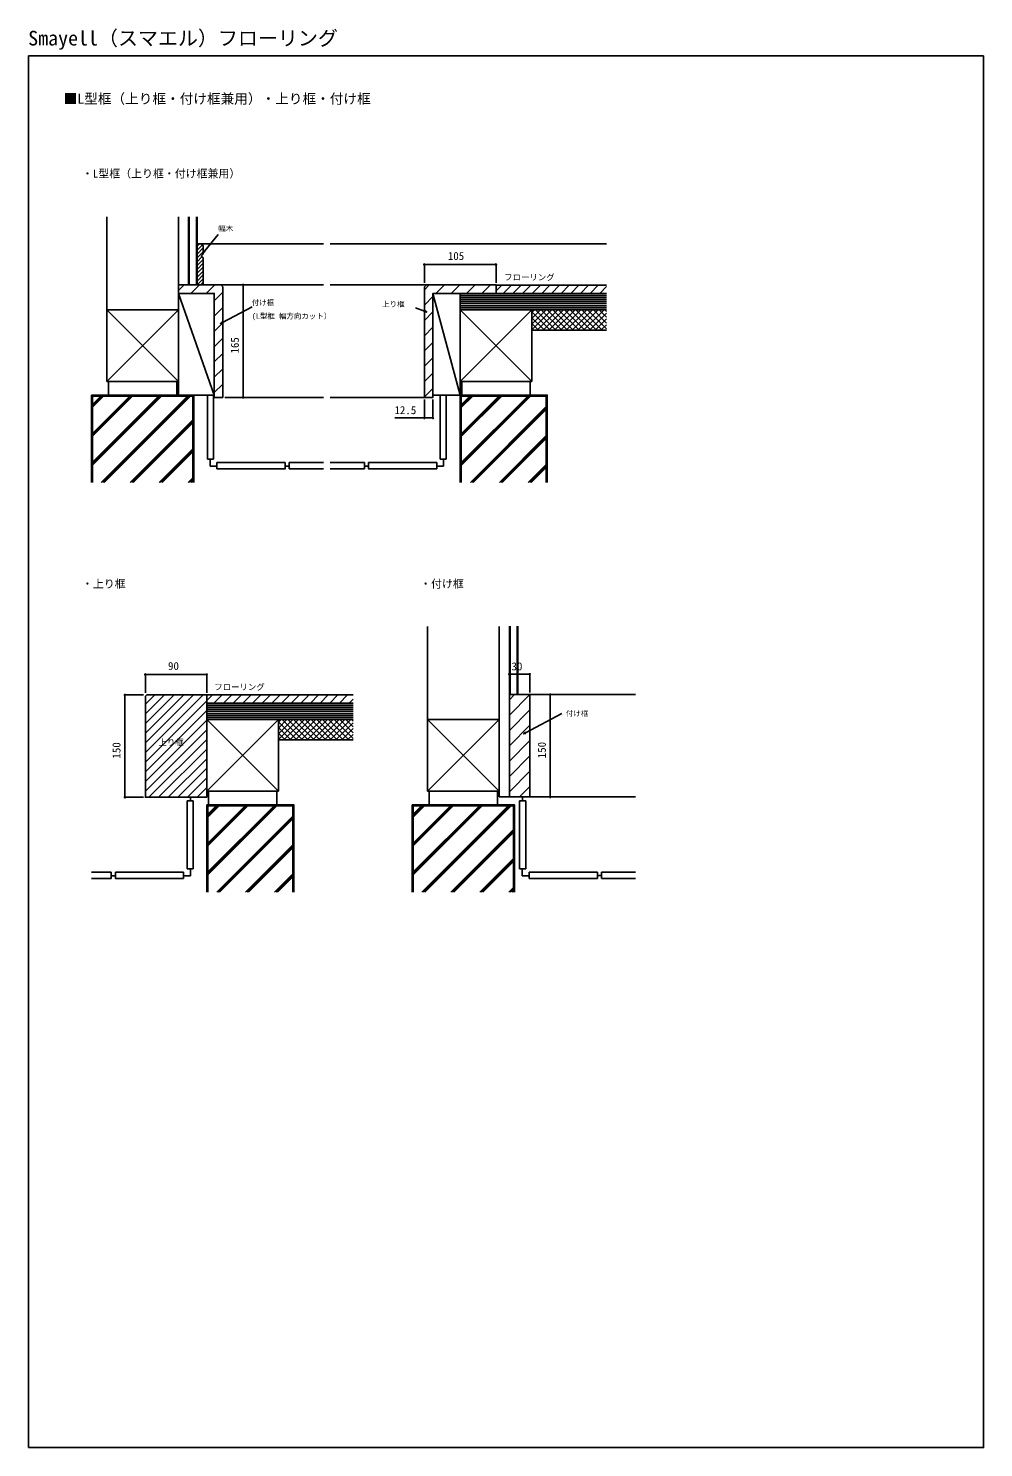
# Model space of a CAD drawing. Units: millimetres, scale not verified. Extents: x -700 to 700, y -1043 to 1038.
import ezdxf
from ezdxf.enums import TextEntityAlignment as Align

# ---------------------------------------------------------------- set-up
doc = ezdxf.new("R2010")
doc.units = ezdxf.units.MM
doc.header["$LTSCALE"] = 6
for name, color, linetype in [('0-1_USER1', 3, 'Continuous'), ('0-2_YKK_11', 7, 'Continuous'), ('0-3_YKK_D', 6, 'Continuous'), ('0-4_YKK_ZWAK', 7, 'Continuous'), ('0-5_YSS_K', 3, 'Continuous'), ('0-6_YSS_KE', 3, 'Continuous')]:
    doc.layers.add(name, color=color, linetype=linetype)
doc.styles.add('ＭＳ ゴシック', font='')
doc.styles.get('ＭＳ ゴシック').set_extended_font_data('MS Gothic')

msp = doc.modelspace()

# ---------------------------------------------------------------- linework, layer by layer
at = {"layer": '0-2_YKK_11'}
for p, q in [((-479.916, 653.378), (-471.561, 661.733)), ((-461.61, 649.233), (-449.11, 661.733)), ((-439.16, 649.233), (-426.66, 661.733)), ((-427.416, 638.526), (-414.916, 651.026)), ((-119.416, 654.667), (-112.351, 661.733)), ((-102.4, 649.233), (-89.9, 661.733)), ((-79.949, 649.233), (-67.449, 661.733)), ((-57.499, 649.233), (-44.999, 661.733)), ((-35.048, 649.233), (-22.548, 661.733)), ((-427.416, 616.075), (-414.916, 628.575)), ((-119.416, 632.217), (-106.916, 644.717)), ((-427.416, 593.625), (-414.916, 606.125)), ((-119.416, 609.766), (-106.916, 622.266)), ((-427.416, 571.174), (-414.916, 583.674)), ((-119.416, 587.316), (-106.916, 599.816)), ((-119.416, 564.865), (-106.916, 577.365)), ((-427.416, 548.723), (-414.916, 561.223)), ((-119.416, 542.414), (-106.916, 554.914)), ((-427.416, 526.273), (-414.916, 538.773)), ((-119.416, 519.964), (-106.916, 532.464)), ((-427.416, 503.822), (-414.916, 516.322)), ((-119.416, 497.513), (-106.916, 510.013)), ((-443.869, 60.684), (-528.305, -23.752)), ((-458.011, 60.684), (-528.305, -9.61)), ((-472.153, 60.684), (-528.305, 4.532)), ((-486.295, 60.684), (-528.305, 18.674)), ((-500.437, 60.684), (-528.305, 32.816)), ((-514.58, 60.684), (-528.305, 46.958)), ((-438.305, 52.106), (-528.305, -37.894)), ((5.103, -88.816), (5.103, 61.184)), ((5.103, 53.587), (12.701, 61.184)), ((5.103, 31.136), (34.627, 60.66)), ((-438.305, 37.964), (-528.305, -52.036)), ((-438.305, 23.821), (-528.305, -66.179)), ((5.103, 8.686), (35.103, 38.686)), ((-438.305, 9.679), (-528.305, -80.321)), ((5.103, -13.765), (35.103, 16.235)), ((-438.305, -4.463), (-523.158, -89.316)), ((-438.305, -18.605), (-509.016, -89.316)), ((5.103, -36.216), (35.103, -6.216)), ((-438.305, -32.747), (-494.874, -89.316)), ((5.103, -58.666), (35.103, -28.666)), ((-438.305, -46.889), (-480.732, -89.316)), ((-438.305, -61.031), (-466.59, -89.316)), ((5.103, -81.117), (35.103, -51.117)), ((-438.305, -75.174), (-452.448, -89.316)), ((19.855, -88.816), (35.103, -73.567))]:
    msp.add_line(p, q, dxfattribs=at)
for points in [[(-414.916, 658.733), (-414.916, 496.733), (-427.416, 496.733), (-427.416, 649.233), (-479.916, 649.233), (-479.916, 661.733), (-417.916, 661.733)], [(-119.416, 658.733), (-119.416, 496.733), (-106.916, 496.733), (-106.916, 649.233), (-14.416, 649.233), (-14.416, 661.733), (-116.416, 661.733)], [(-438.305, 60.684), (-438.305, -89.316), (-528.305, -89.316), (-528.305, 58.684), (-526.305, 60.684)]]:
    msp.add_lwpolyline(points, close=True, dxfattribs=at)
msp.add_lwpolyline([(5.103, 61.184), (34.103, 61.184), (35.103, 60.184), (35.103, -88.816), (5.103, -88.816)], dxfattribs=at)
at = {"layer": '0-3_YKK_D'}
for p, q in [((-119.416, 664.733), (-119.416, 692.733)), ((-119.416, 691.733), (-14.416, 691.733)), ((-14.416, 664.733), (-14.416, 692.733)), ((-411.916, 661.733), (-383.916, 661.733)), ((-384.916, 661.733), (-384.916, 496.733)), ((-411.916, 496.733), (-383.916, 496.733)), ((-119.416, 493.733), (-119.416, 465.733)), ((-106.916, 493.733), (-106.916, 465.733)), ((-528.305, 63.684), (-528.305, 91.684)), ((-528.305, 90.684), (-438.305, 90.684)), ((-438.305, 63.684), (-438.305, 91.684)), ((5.103, 64.184), (5.103, 92.184)), ((5.103, 91.184), (35.103, 91.184)), ((35.103, 64.184), (35.103, 92.184)), ((-531.305, 60.684), (-559.305, 60.684)), ((-558.305, 60.684), (-558.305, -89.316)), ((38.103, 61.184), (66.103, 61.184)), ((65.103, 61.184), (65.103, -88.816)), ((-531.305, -89.316), (-559.305, -89.316)), ((38.103, -88.816), (66.103, -88.816))]:
    msp.add_line(p, q, dxfattribs=at)
for points in [[(-443.417, 708.945), (-441.279, 711.589), (-421.707, 735.801)], [(-440.571, 711.017), (-443.417, 708.945), (-441.988, 712.162)], [(-418.431, 605.258), (-415.419, 606.837), (-371.696, 629.752)], [(-115.894, 621.971), (-119.07, 623.184), (-132.309, 628.243)], [(-414.996, 606.03), (-418.431, 605.258), (-415.842, 607.643)], [(-118.745, 624.036), (-115.894, 621.971), (-119.395, 622.333)], [(-106.916, 466.733), (-119.416, 466.733), (-162.816, 466.733)], [(26.011, 3.548), (29.012, 5.146), (82.162, 33.445)], [(29.441, 4.342), (26.011, 3.548), (28.584, 5.95)]]:
    msp.add_lwpolyline(points, dxfattribs=at)
for centre in [(-119.416, 691.733), (-14.416, 691.733), (-384.916, 661.733), (-384.916, 496.733), (-119.416, 466.733), (-106.916, 466.733), (-528.305, 90.684), (-438.305, 90.684), (5.103, 91.184), (35.103, 91.184), (-558.305, 60.684), (65.103, 61.184), (-558.305, -89.316), (65.103, -88.816)]:
    msp.add_circle(centre, 0.85, dxfattribs=at)
at = {"layer": '0-4_YKK_ZWAK'}
for q in [(-699.8, -1042.6), (700.2, 997.4)]:
    msp.add_line((-699.8, 997.4), q, dxfattribs=at)
msp.add_lwpolyline([(-699.8, -1042.6), (700.2, -1042.6), (700.2, 997.4)], dxfattribs=at)
at = {"layer": '0-5_YSS_K'}
for p, q in [((-584.916, 625.233), (-584.916, 761.332)), ((-479.916, 625.233), (-479.916, 761.332)), ((-463.916, 761.325), (-463.916, 661.733)), ((-453.417, 761.332), (-453.417, 661.74)), ((-267.416, 721.739), (-452.417, 721.741)), ((-452.417, 718.309), (-448.985, 721.74)), ((-452.417, 712.652), (-444.544, 720.524)), ((-452.417, 706.995), (-443.417, 715.995)), ((-452.417, 701.338), (-443.417, 710.338)), ((147.584, 721.733), (-257.416, 721.738)), ((-452.417, 695.682), (-445.391, 702.707)), ((-452.417, 690.025), (-443.417, 699.025)), ((-452.417, 684.368), (-443.417, 693.368)), ((-452.417, 678.711), (-443.417, 687.711)), ((-452.417, 673.054), (-443.417, 682.054)), ((-452.417, 667.397), (-443.417, 676.397)), ((-452.417, 661.74), (-443.417, 670.74)), ((-479.916, 661.733), (-464.916, 661.733)), ((-479.916, 649.233), (-427.416, 500.233)), ((-446.76, 661.74), (-443.417, 665.084)), ((-267.416, 661.733), (-417.916, 661.733)), ((-116.416, 661.733), (-257.416, 661.733)), ((-106.916, 649.233), (-66.916, 500.233)), ((147.584, 646.233), (-66.916, 646.233)), ((-14.416, 652.86), (-6.044, 661.233)), ((-3.902, 649.233), (8.098, 661.233)), ((10.241, 649.233), (22.241, 661.233)), ((24.383, 649.233), (36.383, 661.233)), ((38.525, 649.233), (50.525, 661.233)), ((52.667, 649.233), (64.667, 661.233)), ((66.809, 649.233), (78.809, 661.233)), ((80.951, 649.233), (92.951, 661.233)), ((95.093, 649.233), (107.093, 661.233)), ((109.236, 649.233), (121.236, 661.233)), ((123.378, 649.233), (135.378, 661.233)), ((137.52, 649.233), (147.584, 659.297)), ((-584.916, 625.233), (-479.916, 520.233)), ((-584.916, 520.233), (-479.916, 625.233)), ((147.584, 643.233), (-66.916, 643.233)), ((147.584, 640.233), (-66.916, 640.233)), ((147.584, 637.233), (-66.916, 637.233)), ((147.584, 634.233), (-66.916, 634.233)), ((147.584, 631.233), (-66.916, 631.233)), ((147.584, 628.233), (-66.916, 628.233)), ((-66.916, 625.233), (38.084, 520.233)), ((-66.916, 520.233), (38.084, 625.233)), ((38.084, 625.233), (147.584, 625.233)), ((38.084, 621.207), (42.11, 625.233)), ((38.084, 612.722), (50.595, 625.233)), ((38.084, 604.237), (59.08, 625.233)), ((38.084, 595.751), (67.566, 625.233)), ((73.382, 595.233), (43.382, 625.233)), ((46.051, 595.233), (76.051, 625.233)), ((81.867, 595.233), (51.867, 625.233)), ((54.536, 595.233), (84.536, 625.233)), ((90.352, 595.233), (60.352, 625.233)), ((63.021, 595.233), (93.021, 625.233)), ((98.838, 595.233), (68.838, 625.233)), ((71.507, 595.233), (101.507, 625.233)), ((107.323, 595.233), (77.323, 625.233)), ((79.992, 595.233), (109.992, 625.233)), ((115.808, 595.233), (85.808, 625.233)), ((88.477, 595.233), (118.477, 625.233)), ((124.293, 595.233), (94.293, 625.233)), ((96.962, 595.233), (126.962, 625.233)), ((132.779, 595.233), (102.779, 625.233)), ((105.448, 595.233), (135.448, 625.233)), ((141.264, 595.233), (111.264, 625.233)), ((113.933, 595.233), (143.933, 625.233)), ((147.584, 597.399), (119.749, 625.233)), ((147.584, 605.884), (128.235, 625.233)), ((147.584, 614.369), (136.72, 625.233)), ((147.584, 622.855), (145.205, 625.233)), ((64.896, 595.233), (38.084, 622.046)), ((56.411, 595.233), (38.084, 613.561)), ((47.926, 595.233), (38.084, 605.076)), ((122.418, 595.233), (147.584, 620.398)), ((130.904, 595.233), (147.584, 611.913)), ((139.389, 595.233), (147.584, 603.428)), ((39.441, 595.233), (38.084, 596.59)), ((38.084, 595.233), (147.584, 595.233)), ((-605.916, 399.586), (-506.769, 498.733)), ((-504.648, 498.733), (-605.916, 397.465)), ((-605.916, 439.891), (-547.074, 498.733)), ((-508.891, 498.733), (-605.916, 401.707)), ((-605.916, 372.233), (-605.916, 498.733)), ((-605.916, 442.012), (-549.196, 498.733)), ((-605.916, 498.733), (-458.916, 498.733)), ((-605.916, 444.134), (-551.317, 498.733)), ((-605.916, 482.318), (-589.501, 498.733)), ((-605.916, 484.439), (-591.622, 498.733)), ((-605.916, 486.56), (-593.743, 498.733)), ((-592.964, 372.233), (-466.464, 498.733)), ((-590.843, 372.233), (-464.343, 498.733)), ((-588.722, 372.233), (-462.222, 498.733)), ((-458.916, 498.733), (-458.916, 372.233)), ((-267.416, 496.733), (-387.416, 496.733)), ((-119.416, 496.733), (-257.416, 496.733)), ((-65.416, 399.086), (34.231, 498.733)), ((36.352, 498.733), (-65.416, 396.965)), ((-65.416, 439.391), (-6.074, 498.733)), ((32.109, 498.733), (-65.416, 401.207)), ((-65.416, 372.233), (-65.416, 498.733)), ((-65.416, 441.512), (-8.196, 498.733)), ((-65.416, 498.733), (59.084, 498.733)), ((-65.416, 443.634), (-10.317, 498.733)), ((-65.416, 481.818), (-48.501, 498.733)), ((-65.416, 483.939), (-50.622, 498.733)), ((-65.416, 486.06), (-52.743, 498.733)), ((-51.964, 372.233), (59.084, 483.281)), ((-49.843, 372.233), (59.084, 481.16)), ((-47.722, 372.233), (59.084, 479.038)), ((59.084, 498.733), (59.084, 372.233)), ((-550.538, 372.233), (-458.916, 463.855)), ((-548.416, 372.233), (-458.916, 461.733)), ((-546.295, 372.233), (-458.916, 459.612)), ((-9.538, 372.233), (59.084, 440.855)), ((-7.416, 372.233), (59.084, 438.733)), ((-508.111, 372.233), (-458.916, 421.428)), ((-505.99, 372.233), (-458.916, 419.307)), ((-503.869, 372.233), (-458.916, 417.185)), ((-5.295, 372.233), (59.084, 436.612)), ((32.889, 372.233), (59.084, 398.428)), ((35.01, 372.233), (59.084, 396.307)), ((-465.685, 372.233), (-458.916, 379.002)), ((-463.564, 372.233), (-458.916, 376.88)), ((-461.442, 372.233), (-458.916, 374.759)), ((37.131, 372.233), (59.084, 394.185)), ((-114.897, 24.684), (-114.897, 160.783)), ((-9.897, -88.816), (-9.897, 160.783)), ((6.103, 161.276), (6.103, 61.184)), ((16.603, 161.276), (16.603, 61.184)), ((5.103, 128.487), (5.103, 83.487)), ((-438.305, 52.312), (-429.933, 60.684)), ((-223.805, 45.684), (-438.305, 45.684)), ((-223.805, 42.684), (-438.305, 42.684)), ((-427.791, 48.684), (-415.791, 60.684)), ((-413.648, 48.684), (-401.648, 60.684)), ((-399.506, 48.684), (-387.506, 60.684)), ((-385.364, 48.684), (-373.364, 60.684)), ((-371.222, 48.684), (-359.222, 60.684)), ((-357.08, 48.684), (-345.08, 60.684)), ((-342.938, 48.684), (-330.938, 60.684)), ((-328.796, 48.684), (-316.796, 60.684)), ((-314.653, 48.684), (-302.653, 60.684)), ((-300.511, 48.684), (-288.511, 60.684)), ((-286.369, 48.684), (-274.369, 60.684)), ((-272.227, 48.684), (-260.227, 60.684)), ((-258.085, 48.684), (-246.085, 60.684)), ((-243.943, 48.684), (-231.943, 60.684)), ((-229.801, 48.684), (-223.805, 54.68)), ((26.603, 61.184), (26.603, 61.184)), ((-223.805, 39.684), (-438.305, 39.684)), ((-223.805, 36.684), (-438.305, 36.684)), ((-223.805, 33.684), (-438.305, 33.684)), ((-223.805, 30.684), (-438.305, 30.684)), ((-223.805, 27.684), (-438.305, 27.684)), ((-438.305, 24.684), (-333.305, -80.316)), ((-438.305, -80.316), (-333.305, 24.684)), ((-333.305, 24.684), (-223.805, 24.684)), ((-333.305, 20.658), (-329.279, 24.684)), ((-333.305, 12.173), (-320.794, 24.684)), ((-333.305, 3.688), (-312.309, 24.684)), ((-333.305, -4.798), (-303.823, 24.684)), ((-306.493, -5.316), (-333.305, 21.497)), ((-298.007, -5.316), (-328.007, 24.684)), ((-325.338, -5.316), (-295.338, 24.684)), ((-289.522, -5.316), (-319.522, 24.684)), ((-316.853, -5.316), (-286.853, 24.684)), ((-281.037, -5.316), (-311.037, 24.684)), ((-308.368, -5.316), (-278.368, 24.684)), ((-272.551, -5.316), (-302.551, 24.684)), ((-299.882, -5.316), (-269.882, 24.684)), ((-264.066, -5.316), (-294.066, 24.684)), ((-291.397, -5.316), (-261.397, 24.684)), ((-255.581, -5.316), (-285.581, 24.684)), ((-282.912, -5.316), (-252.912, 24.684)), ((-247.096, -5.316), (-277.096, 24.684)), ((-274.427, -5.316), (-244.427, 24.684)), ((-238.61, -5.316), (-268.61, 24.684)), ((-265.941, -5.316), (-235.941, 24.684)), ((-230.125, -5.316), (-260.125, 24.684)), ((-257.456, -5.316), (-227.456, 24.684)), ((-223.805, -3.15), (-251.64, 24.684)), ((-223.805, 5.335), (-243.154, 24.684)), ((-223.805, 13.821), (-234.669, 24.684)), ((-223.805, 22.306), (-226.184, 24.684)), ((-114.897, 24.684), (-9.897, -80.316)), ((-114.897, -80.316), (-9.897, 24.684)), ((-314.978, -5.316), (-333.305, 13.012)), ((-323.463, -5.316), (-333.305, 4.527)), ((-248.971, -5.316), (-223.805, 19.85)), ((-240.485, -5.316), (-223.805, 11.364)), ((-232, -5.316), (-223.805, 2.879)), ((-331.948, -5.316), (-333.305, -3.959)), ((-333.305, -5.316), (-223.805, -5.316)), ((-436.805, -200.963), (-337.658, -101.816)), ((-335.537, -101.816), (-436.805, -203.084)), ((-436.805, -160.658), (-377.963, -101.816)), ((-339.78, -101.816), (-436.805, -198.842)), ((-436.805, -228.316), (-436.805, -101.816)), ((-436.805, -158.536), (-380.085, -101.816)), ((-436.805, -101.816), (-312.305, -101.816)), ((-436.805, -156.415), (-382.206, -101.816)), ((-436.805, -118.231), (-420.39, -101.816)), ((-436.805, -116.11), (-422.511, -101.816)), ((-436.805, -113.989), (-424.632, -101.816)), ((-312.305, -101.816), (-312.305, -228.316)), ((-135.897, -200.963), (-36.749, -101.816)), ((-34.628, -101.816), (-135.897, -203.084)), ((-135.897, -160.658), (-77.055, -101.816)), ((-38.871, -101.816), (-135.897, -198.842)), ((-135.897, -228.316), (-135.897, -101.816)), ((-135.897, -158.536), (-79.176, -101.816)), ((-135.897, -101.816), (11.103, -101.816)), ((-135.897, -156.415), (-81.297, -101.816)), ((-135.897, -118.231), (-119.481, -101.816)), ((-135.897, -116.11), (-121.602, -101.816)), ((-135.897, -113.989), (-123.724, -101.816)), ((-122.944, -228.316), (3.556, -101.816)), ((-120.823, -228.316), (5.677, -101.816)), ((-118.702, -228.316), (7.798, -101.816)), ((5.103, -88.816), (-9.897, -88.816)), ((-9.897, -100.316), (5.103, -100.316)), ((11.103, -101.816), (11.103, -228.316)), ((-423.853, -228.316), (-312.305, -116.768)), ((-421.732, -228.316), (-312.305, -118.889)), ((-419.611, -228.316), (-312.305, -121.011)), ((-80.518, -228.316), (11.103, -136.694)), ((-78.397, -228.316), (11.103, -138.816)), ((-76.275, -228.316), (11.103, -140.937)), ((-381.427, -228.316), (-312.305, -159.194)), ((-379.305, -228.316), (-312.305, -161.316)), ((-377.184, -228.316), (-312.305, -163.437)), ((-38.092, -228.316), (11.103, -179.121)), ((-35.97, -228.316), (11.103, -181.242)), ((-33.849, -228.316), (11.103, -183.363)), ((-339, -228.316), (-312.305, -201.621)), ((-336.879, -228.316), (-312.305, -203.742)), ((-334.758, -228.316), (-312.305, -205.863)), ((4.335, -228.316), (11.103, -221.547)), ((6.456, -228.316), (11.103, -223.669)), ((8.577, -228.316), (11.103, -225.79))]:
    msp.add_line(p, q, dxfattribs=at)
msp.add_lwpolyline([(-66.916, 500.233), (-106.916, 500.233), (-106.916, 649.233), (-66.916, 649.233)], close=True, dxfattribs=at)
at = {"layer": '0-6_YSS_KE'}
for p, q in [((-464.916, 761.325), (-464.916, 661.233)), ((-452.417, 761.332), (-452.417, 661.74)), ((-443.417, 717.74), (-443.417, 706.74)), ((-447.416, 649.233), (-479.916, 649.233)), ((147.584, 649.233), (-66.916, 649.233)), ((-66.916, 625.233), (-66.916, 649.233)), ((-479.916, 520.233), (-479.916, 625.233)), ((-66.916, 625.233), (147.584, 625.233)), ((38.084, 520.233), (38.084, 625.233)), ((-584.916, 520.233), (-479.916, 520.233)), ((-582.416, 520.233), (-582.416, 500.233)), ((-582.416, 520.233), (-482.416, 520.233)), ((-482.416, 500.233), (-482.416, 520.233)), ((-66.916, 520.233), (38.084, 520.233)), ((-64.416, 520.233), (-64.416, 500.233)), ((-64.416, 520.233), (35.584, 520.233)), ((35.584, 500.233), (35.584, 520.233)), ((-607.416, 500.233), (-607.416, 372.233)), ((-482.416, 500.233), (-582.416, 500.233)), ((-437.416, 500.233), (-428.416, 500.233)), ((-437.416, 406.233), (-437.416, 500.233)), ((-428.416, 500.233), (-428.416, 406.233)), ((-87.416, 500.233), (-96.416, 500.233)), ((-96.416, 500.233), (-96.416, 406.233)), ((-87.416, 406.233), (-87.416, 500.233)), ((-66.916, 500.233), (-66.916, 372.233)), ((35.584, 500.233), (-64.416, 500.233)), ((-428.416, 406.233), (-437.416, 406.233)), ((-433.416, 396.233), (-433.416, 406.233)), ((-433.416, 396.233), (-423.416, 396.233)), ((-423.416, 401.233), (-323.416, 401.233)), ((-423.416, 401.233), (-423.416, 392.233)), ((-323.416, 396.233), (-317.416, 396.233)), ((-317.416, 401.233), (-267.416, 401.233)), ((-207.416, 401.233), (-257.416, 401.233)), ((-201.416, 396.233), (-207.416, 396.233)), ((-101.416, 401.233), (-201.416, 401.233)), ((-101.416, 401.233), (-101.416, 392.233)), ((-91.416, 396.233), (-101.416, 396.233)), ((-96.416, 406.233), (-87.416, 406.233)), ((-91.416, 396.233), (-91.416, 406.233)), ((5.103, 161.276), (5.103, -88.816)), ((17.603, 161.276), (17.603, 61.184)), ((-223.805, 48.684), (-438.305, 48.684)), ((-438.305, 24.684), (-438.305, 48.684)), ((190.103, 61.184), (34.803, 61.184)), ((-438.305, 24.684), (-223.805, 24.684)), ((-333.305, -80.316), (-333.305, 24.684)), ((-9.897, -80.316), (-9.897, 24.684)), ((-438.305, -80.316), (-333.305, -80.316)), ((-435.805, -80.316), (-435.805, -100.316)), ((-435.805, -80.316), (-335.805, -80.316)), ((-335.805, -100.316), (-335.805, -80.316)), ((-114.897, -80.316), (-9.897, -80.316)), ((-112.397, -80.316), (-112.397, -100.316)), ((-112.397, -80.316), (-12.397, -80.316)), ((-12.397, -100.316), (-12.397, -80.316)), ((-458.305, -94.316), (-467.305, -94.316)), ((-467.305, -94.316), (-467.305, -194.316)), ((-462.305, -94.316), (-462.305, -89.316)), ((-458.305, -194.316), (-458.305, -94.316)), ((-438.305, -100.316), (-438.305, -228.316)), ((-335.805, -100.316), (-435.805, -100.316)), ((-137.397, -100.316), (-137.397, -228.316)), ((-12.397, -100.316), (-112.397, -100.316)), ((20.103, -94.316), (29.103, -94.316)), ((20.103, -194.316), (20.103, -94.316)), ((24.603, -94.316), (24.603, -88.816)), ((29.103, -94.316), (29.103, -194.316)), ((35.103, -88.816), (190.103, -88.816)), ((-578.305, -199.316), (-607.416, -199.316)), ((-572.305, -204.316), (-578.305, -204.316)), ((-472.305, -199.316), (-572.305, -199.316)), ((-472.305, -199.316), (-472.305, -208.316)), ((-462.305, -204.316), (-472.305, -204.316)), ((-467.305, -194.316), (-458.305, -194.316)), ((-462.305, -204.316), (-462.305, -194.316)), ((29.103, -194.316), (20.103, -194.316)), ((24.103, -204.316), (24.103, -194.316)), ((24.103, -204.316), (34.103, -204.316)), ((34.103, -199.316), (134.103, -199.316)), ((34.103, -199.316), (34.103, -208.316)), ((134.103, -203.816), (140.103, -203.816)), ((140.103, -199.316), (190.103, -199.316)), ((140.103, -199.316), (140.103, -208.316)), ((190.103, -208.316), (140.103, -208.316))]:
    msp.add_line(p, q, dxfattribs=at)
for points in [[(-452.417, 661.74), (-452.417, 721.74), (-447.417, 721.74)], [(-443.417, 701.74), (-443.417, 661.74), (-452.417, 661.74)], [(-479.916, 649.233), (-479.916, 500.233), (-427.416, 500.233), (-427.416, 649.233)], [(147.584, 661.233), (-14.416, 661.233), (-14.416, 649.233), (147.584, 649.233)], [(-479.916, 625.233), (-584.916, 625.233), (-584.916, 520.233)], [(38.084, 625.233), (-66.916, 625.233), (-66.916, 520.233)], [(-457.416, 372.233), (-457.416, 500.233), (-607.416, 500.233)], [(60.584, 372.233), (60.584, 500.233), (-66.916, 500.233)], [(-323.416, 401.233), (-323.416, 392.233), (-423.416, 392.233)], [(-267.416, 392.233), (-317.416, 392.233), (-317.416, 401.233)], [(-257.416, 392.233), (-207.416, 392.233), (-207.416, 401.233)], [(-201.416, 401.233), (-201.416, 392.233), (-101.416, 392.233)], [(-223.805, 60.684), (-438.305, 60.684), (-438.305, 48.684), (-226.805, 48.684)], [(-333.305, 24.684), (-438.305, 24.684), (-438.305, -80.316)], [(-9.897, 24.684), (-114.897, 24.684), (-114.897, -80.316)], [(-310.805, -228.316), (-310.805, -100.316), (-438.305, -100.316)], [(12.603, -228.316), (12.603, -100.316), (-137.397, -100.316)], [(-607.416, -208.316), (-578.305, -208.316), (-578.305, -199.316)], [(-572.305, -199.316), (-572.305, -208.316), (-472.305, -208.316)], [(134.103, -199.316), (134.103, -208.316), (34.103, -208.316)]]:
    msp.add_lwpolyline(points, dxfattribs=at)
for centre, radius, start, end in [((-447.417, 717.74), 4, 0.00001, 89.99999), ((-443.417, 704.24), 2.5, 89.99999, 270.00001)]:
    msp.add_arc(centre, radius, start, end, dxfattribs=at)

# ---------------------------------------------------------------- texts
at = {"layer": '0-1_USER1', "style": 'ＭＳ ゴシック'}
for s, height, p in [('Smayell（スマエル）フローリング', 21.48, (-700.09, 1006.216)), ('■L型框（上り框・付け框兼用）・上り框・付け框', 14.66, (-648.005, 922.9)), ('・L型框（上り框・付け框兼用）', 11.73, (-621.235, 815.492)), ('フローリング', 8.798, (-2.459, 665.778)), ('・上り框', 11.73, (-621.235, 214.199)), ('・付け框', 11.73, (-125.613, 214.199)), ('フローリング', 8.798, (-427.341, 65.229)), ('上り框', 8.798, (-509.232, -15.816))]:
    msp.add_text(s, height=height, dxfattribs=at).set_placement(p, align=Align.BOTTOM_LEFT)
at = {"layer": '0-3_YKK_D', "style": 'ＭＳ ゴシック'}
for s, height, p in [('幅木', 7.845, (-421.558, 738.2)), ('幅木', 7.845, (-421.558, 738.2)), ('105', 11.73, (-85.007, 694.733)), ('付け框', 7.845, (-372.486, 629.479)), ('上り框', 7.845, (-181.429, 627.211)), ('(L型框 幅方向カット）', 7.845, (-372.243, 609.7)), ('12.5', 11.73, (-163.271, 468.733)), ('90', 11.73, (-495.169, 93.684)), ('30', 11.73, (8.285, 93.184)), ('付け框', 7.845, (87.892, 27.215))]:
    msp.add_text(s, height=height, dxfattribs=at).set_placement(p, align=Align.BOTTOM_LEFT)
for s, p in [('165', (-387.916, 561.142)), ('150', (-561.305, -32.588)), ('150', (62.103, -32.088))]:
    msp.add_text(s, height=11.73, rotation=90, dxfattribs=at).set_placement(p, align=Align.BOTTOM_LEFT)

doc.saveas('drawing.dxf')
